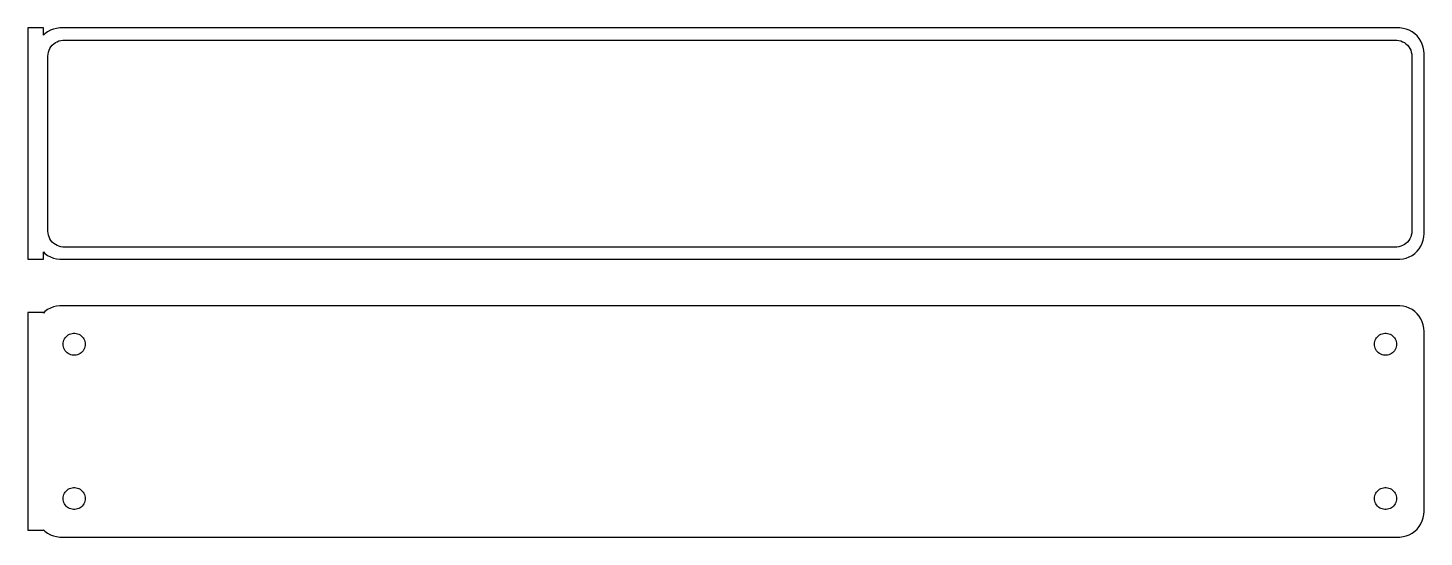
# Model space of a CAD drawing. Header units: metres. Extents: x -136 to 135, y 86 to 184.
import ezdxf

# ---------------------------------------------------------------- set-up
doc = ezdxf.new("R2010")
doc.units = ezdxf.units.M

msp = doc.modelspace()

# ---------------------------------------------------------------- linework, layer by layer
for p, q in [((-133.5, 184.479), (-136.5, 184.479)), ((-136.5, 184.479), (-136.5, 139.521)), ((-133.5, 183.059), (-133.5, 184.479)), ((-133.187, 183.353), (-133.5, 183.059)), ((-132.679, 183.722), (-133.187, 183.353)), ((-132.129, 184.024), (-132.679, 183.722)), ((-131.545, 184.255), (-132.129, 184.024)), ((-130.937, 184.411), (-131.545, 184.255)), ((-130.314, 184.49), (-130.937, 184.411)), ((-130.825, 181.817), (-130.462, 181.961)), ((-130.462, 181.961), (-130.083, 182.058)), ((130.314, 184.49), (-130.314, 184.49)), ((-130.083, 182.058), (-129.695, 182.107)), ((-129.695, 182.107), (129.695, 182.107)), ((129.695, 182.107), (130.083, 182.058)), ((130.083, 182.058), (130.462, 181.961)), ((130.937, 184.411), (130.314, 184.49)), ((130.462, 181.961), (130.825, 181.817)), ((131.545, 184.255), (130.937, 184.411)), ((132.129, 184.024), (131.545, 184.255)), ((132.679, 183.722), (132.129, 184.024)), ((133.187, 183.353), (132.679, 183.722)), ((133.645, 182.923), (133.187, 183.353)), ((134.045, 182.439), (133.645, 182.923)), ((134.382, 181.909), (134.045, 182.439)), ((134.649, 181.341), (134.382, 181.909)), ((-132.613, 179), (-132.588, 179.39)), ((-132.588, 179.39), (-132.515, 179.774)), ((-132.515, 179.774), (-132.394, 180.146)), ((-132.394, 180.146), (-132.228, 180.5)), ((-132.228, 180.5), (-132.018, 180.83)), ((-132.018, 180.83), (-131.769, 181.131)), ((-131.769, 181.131), (-131.484, 181.399)), ((-131.484, 181.399), (-131.168, 181.628)), ((-131.168, 181.628), (-130.825, 181.817)), ((130.825, 181.817), (131.168, 181.628)), ((131.168, 181.628), (131.484, 181.399)), ((131.484, 181.399), (131.769, 181.131)), ((131.769, 181.131), (132.018, 180.83)), ((132.018, 180.83), (132.228, 180.5)), ((132.228, 180.5), (132.394, 180.146)), ((132.394, 180.146), (132.515, 179.774)), ((132.515, 179.774), (132.588, 179.39)), ((132.588, 179.39), (132.613, 179)), ((134.843, 180.743), (134.649, 181.341)), ((134.961, 180.127), (134.843, 180.743)), ((135, 179.5), (134.961, 180.127)), ((135, 144.5), (135, 179.5)), ((-132.613, 145), (-132.613, 179)), ((132.613, 179), (132.613, 145)), ((-132.588, 144.61), (-132.613, 145)), ((-132.515, 144.226), (-132.588, 144.61)), ((-132.394, 143.854), (-132.515, 144.226)), ((132.515, 144.226), (132.394, 143.854)), ((132.588, 144.61), (132.515, 144.226)), ((132.613, 145), (132.588, 144.61)), ((134.961, 143.873), (135, 144.5)), ((-132.228, 143.5), (-132.394, 143.854)), ((-132.018, 143.17), (-132.228, 143.5)), ((-131.769, 142.869), (-132.018, 143.17)), ((-131.484, 142.601), (-131.769, 142.869)), ((-131.168, 142.372), (-131.484, 142.601)), ((-130.825, 142.183), (-131.168, 142.372)), ((-130.462, 142.039), (-130.825, 142.183)), ((-130.083, 141.942), (-130.462, 142.039)), ((-129.695, 141.893), (-130.083, 141.942)), ((129.695, 141.893), (-129.695, 141.893)), ((130.083, 141.942), (129.695, 141.893)), ((130.462, 142.039), (130.083, 141.942)), ((130.825, 142.183), (130.462, 142.039)), ((131.168, 142.372), (130.825, 142.183)), ((131.484, 142.601), (131.168, 142.372)), ((131.769, 142.869), (131.484, 142.601)), ((132.018, 143.17), (131.769, 142.869)), ((132.228, 143.5), (132.018, 143.17)), ((132.394, 143.854), (132.228, 143.5)), ((133.645, 141.077), (134.045, 141.561)), ((134.045, 141.561), (134.382, 142.091)), ((134.382, 142.091), (134.649, 142.659)), ((134.649, 142.659), (134.843, 143.257)), ((134.843, 143.257), (134.961, 143.873)), ((-136.5, 139.521), (-133.5, 139.521)), ((-133.5, 139.521), (-133.5, 140.941)), ((-133.5, 140.941), (-133.187, 140.647)), ((-133.187, 140.647), (-132.679, 140.278)), ((-132.679, 140.278), (-132.129, 139.976)), ((-132.129, 139.976), (-131.545, 139.745)), ((-131.545, 139.745), (-130.937, 139.589)), ((-130.937, 139.589), (-130.314, 139.51)), ((-130.314, 139.51), (130.314, 139.51)), ((130.314, 139.51), (130.937, 139.589)), ((130.937, 139.589), (131.545, 139.745)), ((131.545, 139.745), (132.129, 139.976)), ((132.129, 139.976), (132.679, 140.278)), ((132.679, 140.278), (133.187, 140.647)), ((133.187, 140.647), (133.645, 141.077)), ((-130.937, 130.411), (-131.545, 130.255)), ((-130.314, 130.49), (-130.937, 130.411)), ((130.314, 130.49), (-130.314, 130.49)), ((130.937, 130.411), (130.314, 130.49)), ((131.545, 130.255), (130.937, 130.411)), ((-133.5, 129.153), (-136.5, 129.153)), ((-136.5, 129.153), (-136.5, 86.8474)), ((-133.187, 129.353), (-133.5, 129.059)), ((-133.5, 129.059), (-133.5, 129.153)), ((-132.679, 129.722), (-133.187, 129.353)), ((-132.129, 130.024), (-132.679, 129.722)), ((-131.545, 130.255), (-132.129, 130.024)), ((132.129, 130.024), (131.545, 130.255)), ((132.679, 129.722), (132.129, 130.024)), ((133.187, 129.353), (132.679, 129.722)), ((133.645, 128.923), (133.187, 129.353)), ((134.045, 128.439), (133.645, 128.923)), ((134.382, 127.909), (134.045, 128.439)), ((134.649, 127.341), (134.382, 127.909)), ((-128.644, 124.803), (-128.409, 124.932)), ((-128.409, 124.932), (-128.16, 125.031)), ((-128.16, 125.031), (-127.9, 125.097)), ((-127.9, 125.097), (-127.634, 125.131)), ((-127.634, 125.131), (-127.366, 125.131)), ((-127.366, 125.131), (-127.1, 125.097)), ((-127.1, 125.097), (-126.84, 125.031)), ((-126.84, 125.031), (-126.591, 124.932)), ((-126.591, 124.932), (-126.356, 124.803)), ((126.356, 124.803), (126.591, 124.932)), ((126.591, 124.932), (126.84, 125.031)), ((126.84, 125.031), (127.1, 125.097)), ((127.1, 125.097), (127.366, 125.131)), ((127.366, 125.131), (127.634, 125.131)), ((127.634, 125.131), (127.9, 125.097)), ((127.9, 125.097), (128.16, 125.031)), ((128.16, 125.031), (128.409, 124.932)), ((128.409, 124.932), (128.644, 124.803)), ((134.843, 126.743), (134.649, 127.341)), ((134.961, 126.127), (134.843, 126.743)), ((135, 125.5), (134.961, 126.127)), ((135, 90.5), (135, 125.5)), ((-129.635, 123), (-129.618, 123.268)), ((-129.618, 122.732), (-129.635, 123)), ((-129.618, 123.268), (-129.568, 123.531)), ((-129.568, 122.469), (-129.618, 122.732)), ((-129.568, 123.531), (-129.485, 123.786)), ((-129.485, 122.214), (-129.568, 122.469)), ((-129.485, 123.786), (-129.371, 124.029)), ((-129.371, 121.971), (-129.485, 122.214)), ((-129.371, 124.029), (-129.227, 124.255)), ((-129.227, 124.255), (-129.057, 124.462)), ((-129.057, 124.462), (-128.861, 124.645)), ((-128.861, 124.645), (-128.644, 124.803)), ((-126.356, 124.803), (-126.139, 124.645)), ((-126.139, 124.645), (-125.943, 124.462)), ((-125.943, 124.462), (-125.773, 124.255)), ((-125.773, 124.255), (-125.629, 124.029)), ((-125.629, 124.029), (-125.515, 123.786)), ((-125.515, 122.214), (-125.629, 121.971)), ((-125.515, 123.786), (-125.432, 123.531)), ((-125.432, 122.469), (-125.515, 122.214)), ((-125.432, 123.531), (-125.382, 123.268)), ((-125.382, 122.732), (-125.432, 122.469)), ((-125.382, 123.268), (-125.365, 123)), ((-125.365, 123), (-125.382, 122.732)), ((125.365, 123), (125.382, 123.268)), ((125.382, 122.732), (125.365, 123)), ((125.382, 123.268), (125.432, 123.531)), ((125.432, 122.469), (125.382, 122.732)), ((125.432, 123.531), (125.515, 123.786)), ((125.515, 122.214), (125.432, 122.469)), ((125.515, 123.786), (125.629, 124.029)), ((125.629, 121.971), (125.515, 122.214)), ((125.629, 124.029), (125.773, 124.255)), ((125.773, 124.255), (125.943, 124.462)), ((125.943, 124.462), (126.139, 124.645)), ((126.139, 124.645), (126.356, 124.803)), ((128.644, 124.803), (128.861, 124.645)), ((128.861, 124.645), (129.057, 124.462)), ((129.057, 124.462), (129.227, 124.255)), ((129.227, 124.255), (129.371, 124.029)), ((129.371, 124.029), (129.485, 123.786)), ((129.485, 122.214), (129.371, 121.971)), ((129.485, 123.786), (129.568, 123.531)), ((129.568, 122.469), (129.485, 122.214)), ((129.568, 123.531), (129.618, 123.268)), ((129.618, 122.732), (129.568, 122.469)), ((129.618, 123.268), (129.635, 123)), ((129.635, 123), (129.618, 122.732)), ((-129.227, 121.745), (-129.371, 121.971)), ((-129.057, 121.538), (-129.227, 121.745)), ((-128.861, 121.355), (-129.057, 121.538)), ((-128.644, 121.197), (-128.861, 121.355)), ((-128.409, 121.068), (-128.644, 121.197)), ((-128.16, 120.969), (-128.409, 121.068)), ((-127.9, 120.903), (-128.16, 120.969)), ((-127.634, 120.869), (-127.9, 120.903)), ((-127.366, 120.869), (-127.634, 120.869)), ((-127.1, 120.903), (-127.366, 120.869)), ((-126.84, 120.969), (-127.1, 120.903)), ((-126.591, 121.068), (-126.84, 120.969)), ((-126.356, 121.197), (-126.591, 121.068)), ((-126.139, 121.355), (-126.356, 121.197)), ((-125.943, 121.538), (-126.139, 121.355)), ((-125.773, 121.745), (-125.943, 121.538)), ((-125.629, 121.971), (-125.773, 121.745)), ((125.773, 121.745), (125.629, 121.971)), ((125.943, 121.538), (125.773, 121.745)), ((126.139, 121.355), (125.943, 121.538)), ((126.356, 121.197), (126.139, 121.355)), ((126.591, 121.068), (126.356, 121.197)), ((126.84, 120.969), (126.591, 121.068)), ((127.1, 120.903), (126.84, 120.969)), ((127.366, 120.869), (127.1, 120.903)), ((127.634, 120.869), (127.366, 120.869)), ((127.9, 120.903), (127.634, 120.869)), ((128.16, 120.969), (127.9, 120.903)), ((128.409, 121.068), (128.16, 120.969)), ((128.644, 121.197), (128.409, 121.068)), ((128.861, 121.355), (128.644, 121.197)), ((129.057, 121.538), (128.861, 121.355)), ((129.227, 121.745), (129.057, 121.538)), ((129.371, 121.971), (129.227, 121.745)), ((-128.409, 94.9321), (-128.16, 95.0308)), ((-128.16, 95.0308), (-127.9, 95.0975)), ((-127.9, 95.0975), (-127.634, 95.1311)), ((-127.634, 95.1311), (-127.366, 95.1311)), ((-127.366, 95.1311), (-127.1, 95.0975)), ((-127.1, 95.0975), (-126.84, 95.0308)), ((-126.84, 95.0308), (-126.591, 94.9321)), ((126.591, 94.9321), (126.84, 95.0308)), ((126.84, 95.0308), (127.1, 95.0975)), ((127.1, 95.0975), (127.366, 95.1311)), ((127.366, 95.1311), (127.634, 95.1311)), ((127.634, 95.1311), (127.9, 95.0975)), ((127.9, 95.0975), (128.16, 95.0308)), ((128.16, 95.0308), (128.409, 94.9321)), ((-129.635, 93), (-129.618, 93.2676)), ((-129.618, 92.7324), (-129.635, 93)), ((-129.618, 93.2676), (-129.568, 93.531)), ((-129.568, 92.469), (-129.618, 92.7324)), ((-129.568, 93.531), (-129.485, 93.7861)), ((-129.485, 92.214), (-129.568, 92.469)), ((-129.485, 93.7861), (-129.371, 94.0287)), ((-129.371, 94.0287), (-129.227, 94.2551)), ((-129.227, 94.2551), (-129.057, 94.4617)), ((-129.057, 94.4617), (-128.861, 94.6453)), ((-128.861, 94.6453), (-128.644, 94.8029)), ((-128.644, 94.8029), (-128.409, 94.9321)), ((-126.591, 94.9321), (-126.356, 94.8029)), ((-126.356, 94.8029), (-126.139, 94.6453)), ((-126.139, 94.6453), (-125.943, 94.4617)), ((-125.943, 94.4617), (-125.773, 94.2551)), ((-125.773, 94.2551), (-125.629, 94.0287)), ((-125.629, 94.0287), (-125.515, 93.7861)), ((-125.515, 93.7861), (-125.432, 93.531)), ((-125.432, 92.469), (-125.515, 92.214)), ((-125.432, 93.531), (-125.382, 93.2676)), ((-125.382, 92.7324), (-125.432, 92.469)), ((-125.382, 93.2676), (-125.365, 93)), ((-125.365, 93), (-125.382, 92.7324)), ((125.365, 93), (125.382, 93.2676)), ((125.382, 92.7324), (125.365, 93)), ((125.382, 93.2676), (125.432, 93.531)), ((125.432, 92.469), (125.382, 92.7324)), ((125.432, 93.531), (125.515, 93.7861)), ((125.515, 92.214), (125.432, 92.469)), ((125.515, 93.7861), (125.629, 94.0287)), ((125.629, 94.0287), (125.773, 94.2551)), ((125.773, 94.2551), (125.943, 94.4617)), ((125.943, 94.4617), (126.139, 94.6453)), ((126.139, 94.6453), (126.356, 94.8029)), ((126.356, 94.8029), (126.591, 94.9321)), ((128.409, 94.9321), (128.644, 94.8029)), ((128.644, 94.8029), (128.861, 94.6453)), ((128.861, 94.6453), (129.057, 94.4617)), ((129.057, 94.4617), (129.227, 94.2551)), ((129.227, 94.2551), (129.371, 94.0287)), ((129.371, 94.0287), (129.485, 93.7861)), ((129.485, 93.7861), (129.568, 93.531)), ((129.568, 92.469), (129.485, 92.214)), ((129.568, 93.531), (129.618, 93.2676)), ((129.618, 92.7324), (129.568, 92.469)), ((129.618, 93.2676), (129.635, 93)), ((129.635, 93), (129.618, 92.7324)), ((-129.371, 91.9713), (-129.485, 92.214)), ((-129.227, 91.7449), (-129.371, 91.9713)), ((-129.057, 91.5383), (-129.227, 91.7449)), ((-128.861, 91.3547), (-129.057, 91.5383)), ((-128.644, 91.1971), (-128.861, 91.3547)), ((-128.409, 91.0679), (-128.644, 91.1971)), ((-128.16, 90.9692), (-128.409, 91.0679)), ((-127.9, 90.9025), (-128.16, 90.9692)), ((-127.634, 90.8689), (-127.9, 90.9025)), ((-127.366, 90.8689), (-127.634, 90.8689)), ((-127.1, 90.9025), (-127.366, 90.8689)), ((-126.84, 90.9692), (-127.1, 90.9025)), ((-126.591, 91.0679), (-126.84, 90.9692)), ((-126.356, 91.1971), (-126.591, 91.0679)), ((-126.139, 91.3547), (-126.356, 91.1971)), ((-125.943, 91.5383), (-126.139, 91.3547)), ((-125.773, 91.7449), (-125.943, 91.5383)), ((-125.629, 91.9713), (-125.773, 91.7449)), ((-125.515, 92.214), (-125.629, 91.9713)), ((125.629, 91.9713), (125.515, 92.214)), ((125.773, 91.7449), (125.629, 91.9713)), ((125.943, 91.5383), (125.773, 91.7449)), ((126.139, 91.3547), (125.943, 91.5383)), ((126.356, 91.1971), (126.139, 91.3547)), ((126.591, 91.0679), (126.356, 91.1971)), ((126.84, 90.9692), (126.591, 91.0679)), ((127.1, 90.9025), (126.84, 90.9692)), ((127.366, 90.8689), (127.1, 90.9025)), ((127.634, 90.8689), (127.366, 90.8689)), ((127.9, 90.9025), (127.634, 90.8689)), ((128.16, 90.9692), (127.9, 90.9025)), ((128.409, 91.0679), (128.16, 90.9692)), ((128.644, 91.1971), (128.409, 91.0679)), ((128.861, 91.3547), (128.644, 91.1971)), ((129.057, 91.5383), (128.861, 91.3547)), ((129.227, 91.7449), (129.057, 91.5383)), ((129.371, 91.9713), (129.227, 91.7449)), ((129.485, 92.214), (129.371, 91.9713)), ((134.843, 89.2566), (134.961, 89.8733)), ((134.961, 89.8733), (135, 90.5)), ((-133.5, 86.8474), (-133.5, 86.9413)), ((-133.5, 86.9413), (-133.187, 86.6474)), ((133.187, 86.6474), (133.645, 87.0773)), ((133.645, 87.0773), (134.045, 87.5611)), ((134.045, 87.5611), (134.382, 88.0912)), ((134.382, 88.0912), (134.649, 88.6594)), ((134.649, 88.6594), (134.843, 89.2566)), ((-136.5, 86.8474), (-133.5, 86.8474)), ((-133.187, 86.6474), (-132.679, 86.2784)), ((-132.679, 86.2784), (-132.129, 85.9759)), ((-132.129, 85.9759), (-131.545, 85.7447)), ((-131.545, 85.7447), (-130.937, 85.5886)), ((-130.937, 85.5886), (-130.314, 85.5099)), ((-130.314, 85.5099), (130.314, 85.5099)), ((130.314, 85.5099), (130.937, 85.5886)), ((130.937, 85.5886), (131.545, 85.7447)), ((131.545, 85.7447), (132.129, 85.9759)), ((132.129, 85.9759), (132.679, 86.2784)), ((132.679, 86.2784), (133.187, 86.6474))]:
    msp.add_line(p, q)

doc.saveas('drawing.dxf')
